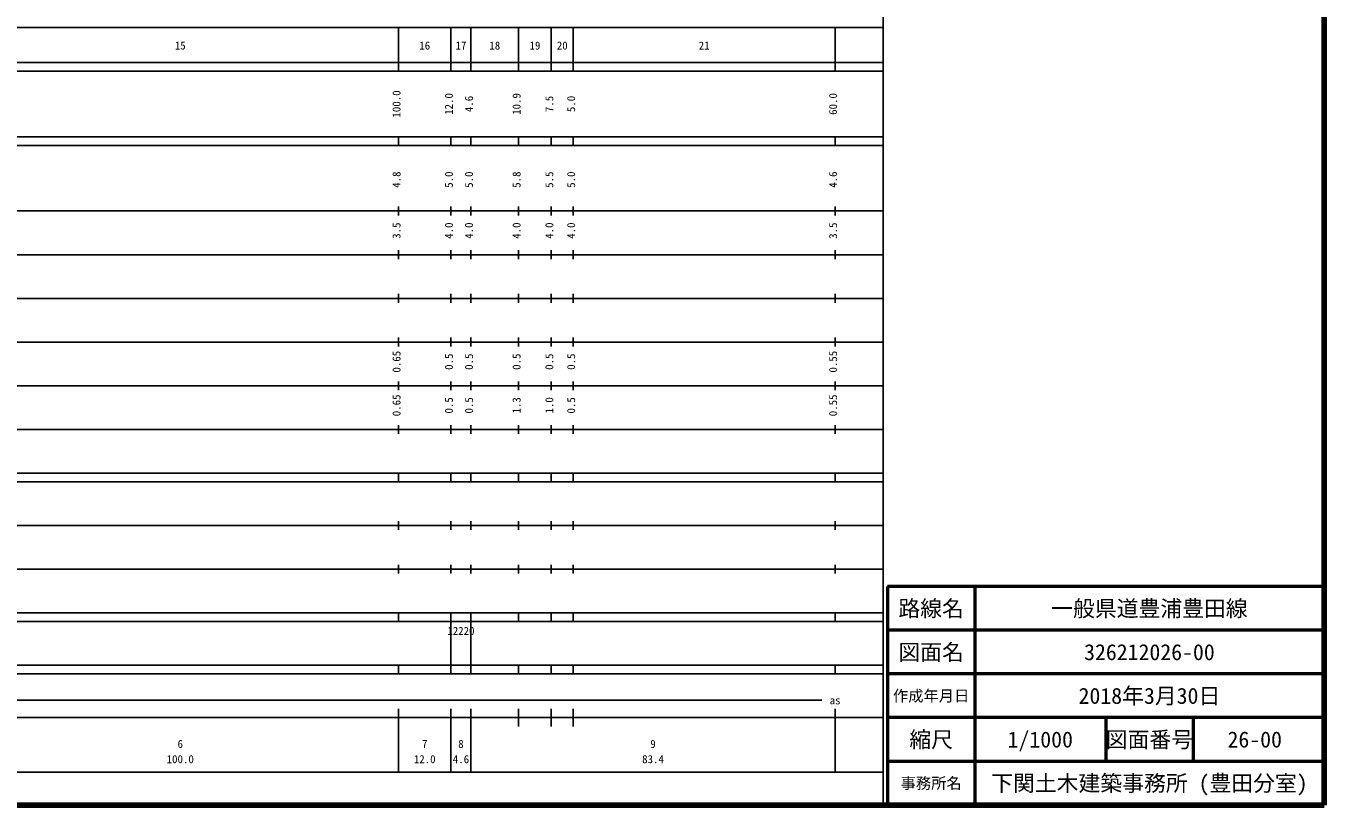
# Model space of a CAD drawing. Units: millimetres on the paper, enlarged 1000 times. Extents: x 40000 to 680000, y 20000 to 380000.
# Drawn here: x 382658 to 680000, y 20000 to 198357 of the extents above; entities that cross this region are included whole.
import ezdxf
from ezdxf.enums import TextEntityAlignment as Align

# ---------------------------------------------------------------- set-up
doc = ezdxf.new("R2010")
doc.units = ezdxf.units.MM
doc.header["$LTSCALE"] = 1000
for name, color, linetype, lineweight in [('M-BGD-EXST', 7, 'Continuous', 25), ('M-TTL', 2, 'Continuous', 140), ('M-TTL-FRAM', 2, 'Continuous', 50), ('M-TTL-LINE', 7, 'Continuous', 50)]:
    doc.layers.add(name, color=color, linetype=linetype, lineweight=lineweight)
doc.layers.add('M-TTL-TXT', color=7, linetype='Continuous')
doc.styles.add('ＭＳ ゴシック', font='')
doc.styles.get('ＭＳ ゴシック').set_extended_font_data('MS Gothic')

msp = doc.modelspace()

# ---------------------------------------------------------------- linework, layer by layer
at = {"layer": 'M-BGD-EXST'}
for p, q in [((579000, 20000), (579000, 370000)), ((68000, 198000), (579000, 198000)), ((468000, 188000), (468000, 198000)), ((480000, 188000), (480000, 198000)), ((484600, 188000), (484600, 198000)), ((495500, 188000), (495500, 198000)), ((503000, 188000), (503000, 198000)), ((508000, 188000), (508000, 198000)), ((568000, 188000), (568000, 198000)), ((40000, 190000), (579000, 190000)), ((40000, 188000), (579000, 188000)), ((40000, 173000), (579000, 173000)), ((468000, 171000), (468000, 173000)), ((480000, 171000), (480000, 173000)), ((484600, 171000), (484600, 173000)), ((495500, 171000), (495500, 173000)), ((503000, 171000), (503000, 173000)), ((508000, 171000), (508000, 173000)), ((568000, 171000), (568000, 173000)), ((40000, 171000), (579000, 171000)), ((40000, 156000), (579000, 156000)), ((468000, 155000), (468000, 157000)), ((480000, 155000), (480000, 157000)), ((484600, 155000), (484600, 157000)), ((495500, 155000), (495500, 157000)), ((503000, 155000), (503000, 157000)), ((508000, 155000), (508000, 157000)), ((568000, 155000), (568000, 157000)), ((46000, 146000), (579000, 146000)), ((468000, 145000), (468000, 147000)), ((480000, 145000), (480000, 147000)), ((484600, 145000), (484600, 147000)), ((495500, 145000), (495500, 147000)), ((503000, 145000), (503000, 147000)), ((508000, 145000), (508000, 147000)), ((568000, 145000), (568000, 147000)), ((468000, 135000), (468000, 137000)), ((480000, 135000), (480000, 137000)), ((484600, 135000), (484600, 137000)), ((495500, 135000), (495500, 137000)), ((503000, 135000), (503000, 137000)), ((508000, 135000), (508000, 137000)), ((568000, 135000), (568000, 137000)), ((52000, 136000), (579000, 136000)), ((46000, 126000), (579000, 126000)), ((468000, 125000), (468000, 127000)), ((480000, 125000), (480000, 127000)), ((484600, 125000), (484600, 127000)), ((495500, 125000), (495500, 127000)), ((503000, 125000), (503000, 127000)), ((508000, 125000), (508000, 127000)), ((568000, 125000), (568000, 127000)), ((52000, 116000), (579000, 116000)), ((468000, 115000), (468000, 117000)), ((480000, 115000), (480000, 117000)), ((484600, 115000), (484600, 117000)), ((495500, 115000), (495500, 117000)), ((503000, 115000), (503000, 117000)), ((508000, 115000), (508000, 117000)), ((568000, 115000), (568000, 117000)), ((46000, 106000), (579000, 106000)), ((468000, 105000), (468000, 107000)), ((480000, 105000), (480000, 107000)), ((484600, 105000), (484600, 107000)), ((495500, 105000), (495500, 107000)), ((503000, 105000), (503000, 107000)), ((508000, 105000), (508000, 107000)), ((568000, 105000), (568000, 107000)), ((40000, 96000), (579000, 96000)), ((468000, 94000), (468000, 96000)), ((480000, 94000), (480000, 96000)), ((484600, 94000), (484600, 96000)), ((495500, 94000), (495500, 96000)), ((503000, 94000), (503000, 96000)), ((508000, 94000), (508000, 96000)), ((568000, 94000), (568000, 96000)), ((40000, 94000), (579000, 94000)), ((49000, 84000), (579000, 84000)), ((468000, 83000), (468000, 85000)), ((480000, 83000), (480000, 85000)), ((484600, 83000), (484600, 85000)), ((495500, 83000), (495500, 85000)), ((503000, 83000), (503000, 85000)), ((508000, 83000), (508000, 85000)), ((568000, 83000), (568000, 85000)), ((468000, 73000), (468000, 75000)), ((480000, 73000), (480000, 75000)), ((484600, 73000), (484600, 75000)), ((495500, 73000), (495500, 75000)), ((503000, 73000), (503000, 75000)), ((508000, 73000), (508000, 75000)), ((568000, 73000), (568000, 75000)), ((40000, 74000), (579000, 74000)), ((40000, 64000), (579000, 64000)), ((468000, 62000), (468000, 64000)), ((480000, 62000), (480000, 64000)), ((484600, 62000), (484600, 64000)), ((495500, 62000), (495500, 64000)), ((503000, 62000), (503000, 64000)), ((508000, 62000), (508000, 64000)), ((568000, 62000), (568000, 64000)), ((40000, 62000), (579000, 62000)), ((480000, 52000), (480000, 62000)), ((484600, 52000), (484600, 62000)), ((40000, 52000), (579000, 52000)), ((468000, 50000), (468000, 52000)), ((480000, 50000), (480000, 52000)), ((484600, 50000), (484600, 52000)), ((495500, 50000), (495500, 52000)), ((503000, 50000), (503000, 52000)), ((508000, 50000), (508000, 52000)), ((568000, 50000), (568000, 52000)), ((40000, 50000), (579000, 50000)), ((71000, 44000), (565000, 44000)), ((468000, 27500), (468000, 42000)), ((480000, 27500), (480000, 42000)), ((484600, 27500), (484600, 42000)), ((495500, 38000), (495500, 42000)), ((503000, 38000), (503000, 42000)), ((508000, 38000), (508000, 42000)), ((568000, 27500), (568000, 42000)), ((40000, 40000), (579000, 40000)), ((68000, 27500), (579000, 27500))]:
    msp.add_line(p, q, dxfattribs=at)
at = {"layer": 'M-TTL'}
for p, q in [((680000, 20000), (680000, 380000)), ((40000, 20000), (680000, 20000))]:
    msp.add_line(p, q, dxfattribs=at)
at = {"layer": 'M-TTL-FRAM'}
for p, q in [((680000, 70000), (580000, 70000)), ((580000, 70000), (580000, 20000))]:
    msp.add_line(p, q, dxfattribs=at)
at = {"layer": 'M-TTL-LINE'}
for p, q in [((600000, 70000), (600000, 20000)), ((680000, 60000), (580000, 60000)), ((680000, 50000), (580000, 50000)), ((680000, 40000), (580000, 40000)), ((630000, 40000), (630000, 30000)), ((650000, 40000), (650000, 30000)), ((680000, 30000), (580000, 30000))]:
    msp.add_line(p, q, dxfattribs=at)

# ---------------------------------------------------------------- texts
at = {"layer": 'M-BGD-EXST', "style": 'ＭＳ ゴシック'}
for s, p in [('15', (418000, 192405)), ('16', (474000, 192405)), ('17', (482300, 192405)), ('18', (490050, 192405)), ('19', (499250, 192405)), ('20', (505500, 192405)), ('21', (538000, 192405)), ('as', (568000, 42500)), ('6', (418000, 32523)), ('7', (474000, 32523)), ('8', (482300, 32523)), ('9', (526300, 32523)), ('100.0', (418000, 29033)), ('12.0', (474000, 29033)), ('4.6', (482300, 29033)), ('83.4', (526300, 29033))]:
    msp.add_text(s, height=1833, dxfattribs=at).set_placement(p, align=Align.BOTTOM_CENTER)
for s, p in [('100.0', (469000, 180500)), ('12.0', (481000, 180500)), ('4.6', (485600, 180500)), ('10.9', (496500, 180500)), ('7.5', (504000, 180500)), ('5.0', (509000, 180500)), ('60.0', (569000, 180500)), ('4.8', (469000, 163174)), ('5.0', (481000, 163174)), ('5.0', (485600, 163174)), ('5.8', (496500, 163174)), ('5.5', (504000, 163174)), ('5.0', (509000, 163174)), ('4.6', (569000, 163174)), ('3.5', (469000, 151500)), ('4.0', (481000, 151500)), ('4.0', (485600, 151500)), ('4.0', (496500, 151500)), ('4.0', (504000, 151500)), ('4.0', (509000, 151500)), ('3.5', (569000, 151500)), ('0.65', (469000, 121500)), ('0.5', (481000, 121500)), ('0.5', (485600, 121500)), ('0.5', (496500, 121500)), ('0.5', (504000, 121500)), ('0.5', (509000, 121500)), ('0.55', (569000, 121500)), ('0.65', (469000, 111500)), ('0.5', (481000, 111500)), ('0.5', (485600, 111500)), ('1.3', (496500, 111500)), ('1.0', (504000, 111500)), ('0.5', (509000, 111500)), ('0.55', (569000, 111500))]:
    msp.add_text(s, height=1833, rotation=90, dxfattribs=at).set_placement(p, align=Align.BOTTOM_CENTER)
msp.add_text('12220', height=1833, dxfattribs=at).set_placement((479175, 58405), align=Align.BOTTOM_LEFT)
at = {"layer": 'M-TTL-TXT', "style": 'ＭＳ ゴシック'}
for s, height, p in [('路線名', 3666, (590000, 65000)), ('路線名', 3666, (590000, 65000)), ('一般県道豊浦豊田線', 3666, (640000, 65000)), ('図面名', 3666, (590000, 55000)), ('図面名', 3666, (590000, 55000)), ('326212026-00', 3666, (640000, 55000)), ('作成年月日', 2566, (590000, 45000)), ('作成年月日', 2566, (590000, 45000)), ('2018年3月30日', 3666, (640000, 45000)), ('縮尺', 3666, (590000, 35000)), ('縮尺', 3666, (590000, 35000)), ('1/1000', 3666, (615000, 35000)), ('図面番号', 3666, (640000, 35000)), ('図面番号', 3666, (640000, 35000)), ('26-00', 3666, (664125, 35000)), ('下関土木建築事務所 (豊田分室)', 3666, (640000, 25000)), ('事務所名', 2566, (590000, 25000)), ('事務所名', 2566, (590000, 25000))]:
    msp.add_text(s, height=height, dxfattribs=at).set_placement(p, align=Align.MIDDLE_CENTER)

doc.saveas('drawing.dxf')
